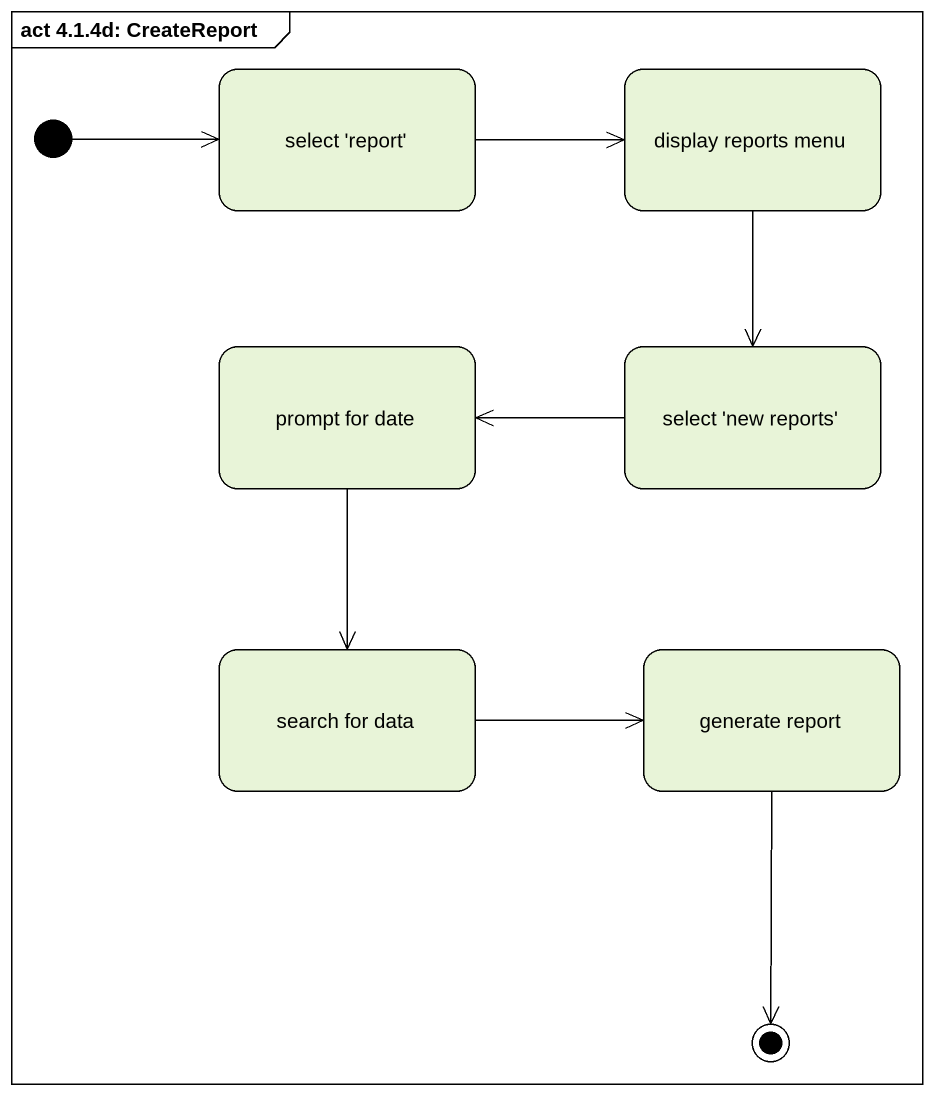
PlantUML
@startuml
mainframe act 4.1.4d: CreateReport
hide empty description
state "select 'report'" as select_report
state "display reports menu" as display_reports_menu
state "prompt for date" as prompt_for_date
state "select 'new reports'" as select_new_reports
state "search for data" as search_for_data
state "generate report" as generate_report
[*] -right-> select_report
select_report -right-> display_reports_menu
display_reports_menu --> select_new_reports
prompt_for_date --> search_for_data
select_new_reports -left-> prompt_for_date
search_for_data -right-> generate_report
generate_report --> [*]
@enduml
